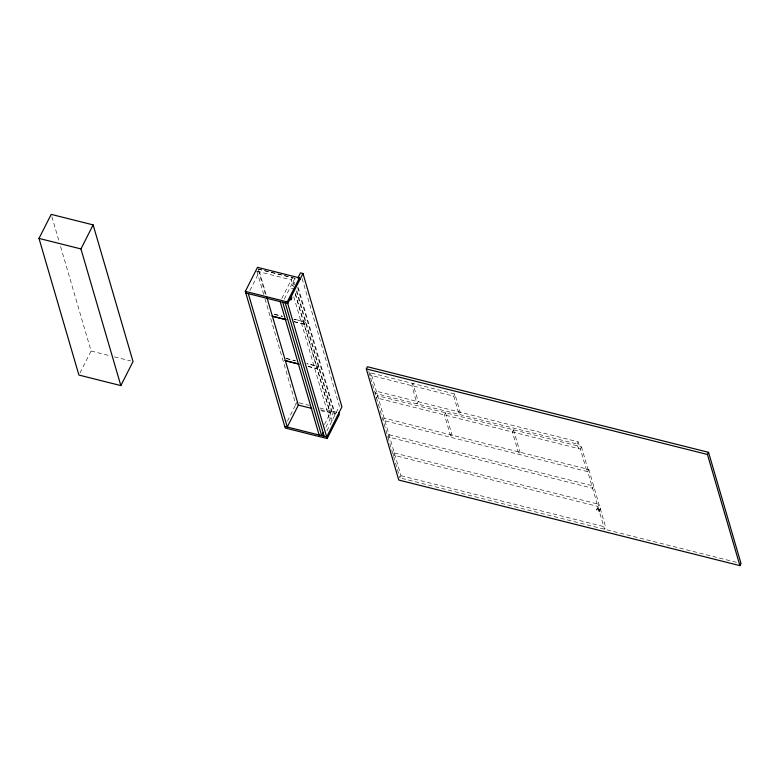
<?xml version="1.0" encoding="UTF-8"?>
<svg xmlns="http://www.w3.org/2000/svg" width="780" height="780" viewBox="0 0 780 780"><rect width="100%" height="100%" fill="white"/><g stroke="black" fill="none" stroke-linecap="round" stroke-linejoin="round"><path stroke-width="0.58" stroke-dasharray="3.9 2.92" d="M79.96 372.976L91.094 351.029L60.401 245.915M249.902 290.521L259.409 271.772L266.185 294.967M281.785 298.506L292.383 277.612L294.45 284.69M284.3 299.14L294.898 278.236L295.581 280.556M294.333 282.224L291.291 288.229L293.806 288.863M293.923 321.545L304.239 324.139L305.341 321.974L293.875 319.098M308.051 366.298L317.226 368.599L304.298 324.324L305.389 322.159L293.933 319.283M295.815 404.43L296.917 402.265M287.391 421.18L296.41 403.397M317.226 368.599L318.328 366.434L306.862 363.558M321.038 410.748L330.203 413.049L317.275 368.774L318.377 366.61L306.91 363.733M330.203 413.049L331.305 410.885M324.441 424.564L331.334 410.982L296.449 291.525M325.894 427.284L333.85 411.616L297.609 287.518M326.888 430.911L339.417 406.234L302.162 278.665M370.958 372.967L369.866 375.131L453.745 396.172L459.069 414.394L460.171 412.23L454.847 394.007L370.958 372.967L400.969 475.732L399.877 477.896L741 563.462M453.745 396.172L454.847 394.007M577.063 443.986L578.165 441.831L376.282 391.19L375.19 393.354L577.063 443.986L578.399 448.549L579.491 446.384L578.165 441.831M580.349 449.036L581.451 446.872L377.608 395.743L376.516 397.907L580.349 449.036L586.901 471.452L587.993 469.287L581.451 446.872M587.74 471.656L588.832 469.492L384.16 418.148L383.058 420.313L587.74 471.656L604.549 529.23L605.65 527.066L588.832 469.492M596.486 509.906L597.587 507.741M599.225 511.017L600.327 508.852M599.176 511.417A1.55 0.76 26.9 0 0 597.568 509.75A1.55 0.76 26.9 0 0 596.749 510.812A1.55 0.76 26.9 0 0 599.176 511.417L600.268 509.262A1.55 0.76 26.9 0 0 598.66 507.585A1.55 0.76 26.9 0 0 597.85 508.648A1.55 0.76 26.9 0 0 600.268 509.262M257.995 268.983L295.279 278.333M258.024 269.071L292.412 277.7M256.922 271.235L291.31 279.864L293.358 286.855M274.385 314.213L282.409 316.222M274.443 314.389L282.467 316.407M293.982 321.731L304.298 324.324M286.221 358.381L295.396 360.682M286.279 358.566L295.444 360.867M308.11 366.473L317.275 368.774M299.208 402.841L309.523 405.424M319.839 408.018L337.721 412.581M91.094 351.029L109.736 355.7M114.397 356.869L130.708 360.965M320.716 409.841L335.868 413.634M400.969 475.732L605.65 527.066M368.764 371.377L399.877 477.896M298.214 287.508L335.264 414.404L332.748 413.77L296.38 289.214M295.396 293.846L304.239 324.139M295.162 293.524L332.221 420.41L329.706 419.786L293.329 295.22M258.356 270.241L265.502 294.703M256.893 271.148L263.728 294.538M265.024 298.974L295.844 404.518M51.88 216.713L59.036 241.234M412.903 383.487L411.811 385.651L417.125 403.874L418.226 401.71L412.903 383.487M388.996 434.733L387.904 436.898L592.576 488.241L593.678 486.077L388.996 434.733M394.319 452.956L393.218 455.12L597.899 506.454L598.991 504.299L394.319 452.956M445.555 412.786L444.464 414.95L451.006 437.356L452.098 435.201L445.555 412.786M513.503 429.829L512.411 431.993L518.953 454.399L520.045 452.244L513.503 429.829"/><path stroke-width="1.17" d="M39 238.407L51.197 214.373L93.132 224.893L133.039 361.549L120.841 385.583L78.907 375.063L39 238.407L80.944 248.927L120.841 385.583M80.944 248.927L93.132 224.893M338.881 412.873L339.358 414.511L327.171 438.545L285.226 428.025L245.32 291.379L257.517 267.345L299.452 277.865L299.939 279.503M297.814 278.09L300.466 272.863L302.981 273.497L341.933 406.868L326.683 436.907L284.749 426.387M327.171 438.545L287.264 301.899L299.452 277.865M302.981 273.497L287.742 303.537L245.797 293.017M323.242 432.51L321.652 435.649L282.711 302.269M366.317 368.911L367.419 366.746L708.542 452.322L741 563.462L739.898 565.627L398.775 480.051L366.317 368.911L707.45 454.477L739.898 565.627M707.45 454.477L708.542 452.322M245.32 291.379L287.264 301.899M272.142 316.085L285.899 319.537M272.2 316.27L285.958 319.722M285.129 360.545L298.886 363.997M285.178 360.721L298.935 364.172M298.106 405.005L311.863 408.447M285.226 302.903L324.168 436.273M280.195 301.645L319.137 435.016M266.867 297.287L298.36 405.151L287.264 427.021L248.313 293.651M291.32 299.354A1.55 0.566 -75.9 0 0 291.447 296.946A1.55 0.566 -75.9 0 0 290.394 299.023A1.55 0.566 -75.9 0 0 291.32 299.354"/></g></svg>
